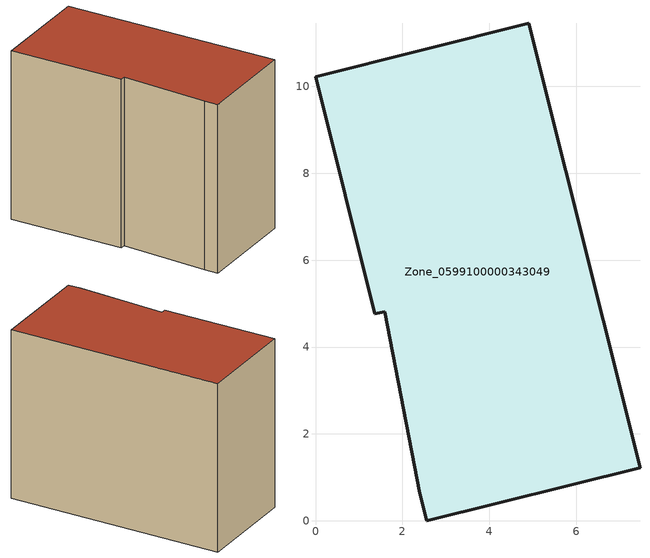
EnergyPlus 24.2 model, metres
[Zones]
Zone_0599100000343049
 floor ground (C_G): 1.6,4.81 1.36,4.77 0,10.22 4.91,11.45 7.47,1.23 2.56,0 2.4,0.64 z0
 wall outside (C_F): 2.56,0 7.47,1.23 4.91,11.45 0,10.22 1.36,4.77 1.6,4.81 2.4,0.64 2.56,0 z0:8.35
 roof outside (C_R): 1.36,4.77 1.6,4.81 2.4,0.64 2.56,0 7.47,1.23 4.91,11.45 0,10.22 z8.35
[BUILDING]
Pand.0599100000343049: North Axis=0; Terrain=City; Loads Convergence Tolerance Value=0.04; Temperature Convergence Tolerance Value=0.4; Solar Distribution=FullExterior; Maximum Number of Warmup Days=25; Minimum Number of Warmup Days=1
[Site:Location]
Rotterdam.The.Hague.AP_ZH_NLD Design_Conditions: Latitude=51.96; Longitude=4.45; Time Zone=1; Elevation=-4.5
[SITE:GROUNDTEMPERATURE:BUILDINGSURFACE]
18, 18, 18, 18, 18, 18, 18, 18, 18, 18, 18, 18
[MATERIAL] Thermal Absorptance=0.9; Solar Absorptance=0.7; Visible Absorptance=0.7
Name | Roughness | Thickness | Conductivity | Density | Specific Heat
G.TC.1992-2005 | MediumSmooth | 0.15 | 0.06 | 540 | 1210
F.TC.1992-2005 | Rough | 0.3 | 0.12 | 1920 | 840
R.TC.1992-2005 | MediumRough | 0.2 | 0.08 | 1500 | 1000
[CONSTRUCTION]
C_G: G.TC.1992-2005
C_F: F.TC.1992-2005
C_R: R.TC.1992-2005
[ZONE]
Zone_0599100000343049: Type=1; Multiplier=1; Ceiling Height=Autocalculate; Volume=Autocalculate; Floor Area=autocalculate; Part of Total Floor Area=Yes
[ZONEINFILTRATION:DESIGNFLOWRATE]
Infil_Zone_0599100000343049: Zone or ZoneList or Space or SpaceList=Zone_0599100000343049; Schedule=AlwaysOn; Design Flow Rate Calculation Method=Flow/Area; Flow Rate per Floor Area=0.0015; Constant Term Coefficient=1; Temperature Term Coefficient=0; Velocity Term Coefficient=0; Velocity Squared Term Coefficient=0
[HVACTEMPLATE:ZONE:IDEALLOADSAIRSYSTEM]
Zone_0599100000343049: Maximum Heating Supply Air Temperature=50; Minimum Cooling Supply Air Temperature=13; Maximum Heating Supply Air Humidity Ratio=0.0156; Minimum Cooling Supply Air Humidity Ratio=0.0077; Heating Limit=NoLimit; Cooling Limit=NoLimit; Dehumidification Control Type=ConstantSensibleHeatRatio; Cooling Sensible Heat Ratio=0.7; Dehumidification Setpoint=60; Humidification Control Type=None; Humidification Setpoint=30; Outdoor Air Method=None; Outdoor Air Flow Rate per Person=0.00944; Outdoor Air Flow Rate per Zone Floor Area=0; Outdoor Air Flow Rate per Zone=0; Demand Controlled Ventilation Type=None; Outdoor Air Economizer Type=NoEconomizer; Heat Recovery Type=None; Sensible Heat Recovery Effectiveness=0.7; Latent Heat Recovery Effectiveness=0.65
[ZONECONTROL:THERMOSTAT]
ThermostatControl_Zone_0599100000343049: Zone or ZoneList=Zone_0599100000343049; Control Type Schedule=DualSetpointControlType; Control 1=Thermostat_Zone_0599100000343049; Temperature Difference Between Cutout And Setpoint=0
[THERMOSTATSETPOINT:DUALSETPOINT]
Thermostat_Zone_0599100000343049: Heating Setpoint Temperature Schedule=HeatingSetpoint_Zone_0599100000343049; Cooling Setpoint Temperature Schedule=CoolingSetpoint_Zone_0599100000343049
[SCHEDULE:COMPACT]
HeatingSetpoint_Zone_0599100000343049: Through: 12/31, For: AllDays, Until: 24:00, 21
CoolingSetpoint_Zone_0599100000343049: Through: 12/31, For: AllDays, Until: 24:00, 24
DualSetpointControlType: Through: 12/31, For: AllDays, Until: 24:00, 4
AlwaysOn: Through: 12/31, For: AllDays, Until: 24:00, 1
